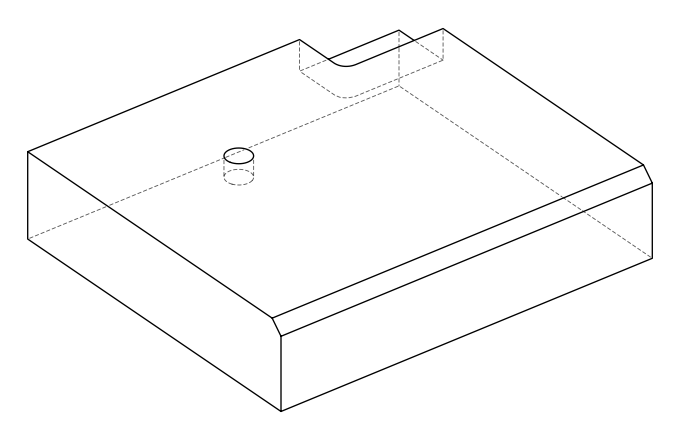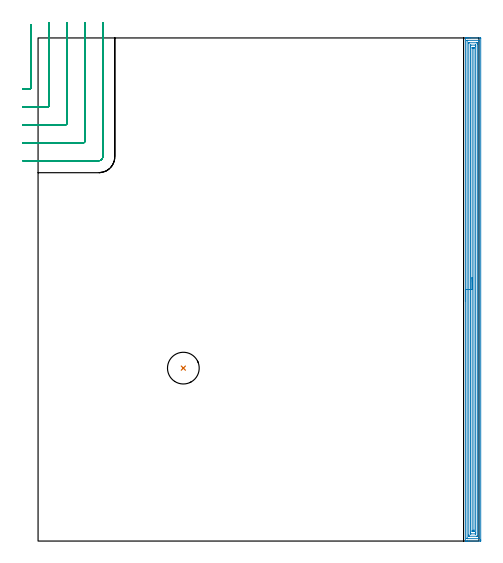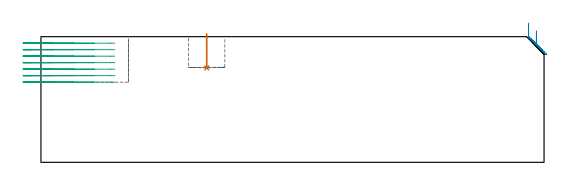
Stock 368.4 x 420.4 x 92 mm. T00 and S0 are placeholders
(PLAN: 3 operations, 2 tool changes, 26.6 min)
(1 INDEXABLE_INSERT_DRILL_BLIND_HOLE_FROM_SOLID | STEP1POCKET | NXT0302_024 | 0.1 min | 12446 mm3)
(2 AREA_MILL | FG_CHAMFER_SURFACE | UGT0205_001 | 17.06 min | 34437 mm3)
(3 MILL_CORNER_NOTCH_RECTANGULAR | CORNER_NOTCH_RECTANGULAR | UGT0201_094 | Follow Part, ap 5, ae 75% | 9.47 min | 239101 mm3)
(TOOL NXT0302_024 | Index. Insert Drill 26.5mm [880-D2650L32-03] | D26.5 PA176 FL80 Z2)
(TOOL UGT0205_001 | Chamfer Mill 20 x 3 x 45 deg. | D20 FL50 Z2)
(TOOL UGT0201_094 | End mill 20 mm | D20 FL38 Z4)
(OP 1 INDEXABLE_INSERT_DRILL_BLIND_HOLE_FROM_SOLID)
G17 G21 G94 G90
T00 M6
G54
G17 G0 G90 X121.4 Y144.5 S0 M3
G43 Z102. H1
G94 G81 G98 Z69.1 F250. R94.
G80
M5
M2
(OP 2 AREA_MILL)
G17 G21 G94 G90
T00 M6
G54
G17 G0 G90 X357.1 Y200.2 S1061 M3
G43 Z102. H0
G94 G1 Y200.238 Z101.128 F250.
Y200.352 Z100.263
Y200.541 Z99.412
Y200.803 Z98.58
Y201.137 Z97.774
Y201.54 Z97.
Y202.009 Z96.264
Y202.54 Z95.572
Y203.129 Z94.929
Y203.772 Z94.34
Y204.464 Z93.808
Y205.2 Z93.34
Y205.974 Z92.937
Y206.78 Z92.603
Y207.612 Z92.341
Y208.464 Z92.152
Y209.328 Z92.038
Y210.2 Z92.
Y420.224
X357.103 Y420.39 Z91.988
X357.159 Y420.393 Z91.933
X357.574 Y420.4 Z91.525
X357.889 Z91.21
X358.593 Z90.502
X359.837 Z89.26
X361.27 Z87.826
X369.299 Z79.799
X369.571 Y420.398 Z79.526
X369.892 Y420.39 Z79.206
X369.899 Y420.069 Z79.199
X369.9 Y0.915 Z79.2
X369.899 Y0.623 Z79.201
X369.894 Y0.027 Z79.204
X369.892 Y0.007 Z79.206
X369.299 Y0. Z79.799
X360.378 Z88.717
X358.945 Z90.151
X358.593 Z90.502
X357.574 Z91.525
X357.16 Y0.003 Z91.931
X357.115 Y0.006 Z91.976
X357.103 Y0.009 Z91.988
X357.1 Y0.176 Z92.
Y210.2
X358.514 Z90.586
Y418.068
X358.515 Y418.148 Z90.585
X358.52 Y418.306 Z90.58
X358.523 Y418.391 Z90.577
X358.543 Y418.394 Z90.557
X358.593 Y418.397 Z90.507
X359.076 Y418.4 Z90.024
X367.997 Z81.103
X368.407 Y418.397 Z80.693
X368.465 Y418.394 Z80.635
X368.476 Y418.391 Z80.624
X368.48 Y418.332 Z80.62
X368.484 Y418.227 Z80.616
X368.486 Y418.069 Z80.614
Y417.989
Y2.332
X368.485 Y2.252 Z80.615
X368.481 Y2.094 Z80.619
X368.477 Y2.009 Z80.623
X368.457 Y2.006 Z80.643
X368.407 Y2.003 Z80.693
X367.924 Y2. Z81.176
X359.003 Z90.097
X358.593 Y2.003 Z90.507
X358.536 Y2.006 Z90.564
X358.524 Y2.009 Z90.576
X358.52 Y2.068 Z90.58
X358.516 Y2.173 Z90.584
X358.514 Y2.49 Z90.586
Y210.2
X359.928 Z89.172
X359.929 Y416.202 Z89.171
X359.931 Y416.314 Z89.169
X359.933 Y416.37 Z89.167
X359.935 Y416.389 Z89.165
X359.983 Y416.392 Z89.117
X360.181 Y416.399 Z88.919
X366.425 Y416.4 Z82.675
X366.623 Y416.399 Z82.477
X366.82 Y416.398 Z82.28
X366.952 Y416.394 Z82.148
X367.053 Y416.39 Z82.047
X367.065 Y416.35 Z82.035
X367.067 Y416.202 Z82.033
X367.07 Y415.753 Z82.03
X367.071 Y415.308 Z82.029
X367.072 Y414.858 Z82.028
X367.071 Y4.198 Z82.029
X367.07 Y4.086 Z82.03
X367.067 Y4.03 Z82.033
X367.065 Y4.011 Z82.035
X367.018 Y4.008 Z82.082
X366.819 Y4.001 Z82.281
X360.378 Z88.722
X360.18 Y4.002 Z88.92
X360.048 Y4.006 Z89.052
X359.946 Y4.01 Z89.154
X359.935 Y4.027 Z89.165
X359.933 Y4.049 Z89.167
X359.931 Y4.198 Z89.169
X359.929 Y4.648 Z89.171
X359.928 Y5.092 Z89.172
Y210.2
X361.343 Z87.757
Y413.521
X361.347 Y414.337 Z87.753
X361.349 Y414.387 Z87.751
X361.394 Y414.391 Z87.706
X361.504 Y414.396 Z87.596
X361.723 Y414.399 Z87.377
X365.283 Z83.817
X365.499 Y414.397 Z83.601
X365.606 Y414.392 Z83.494
X365.65 Y414.388 Z83.45
X365.652 Y414.35 Z83.448
X365.657 Y413.594 Z83.443
Y413.521
Y6.879
X365.653 Y6.063 Z83.447
X365.651 Y6.013 Z83.449
X365.606 Y6.009 Z83.494
X365.496 Y6.004 Z83.604
X365.277 Y6.001 Z83.823
X361.717 Z87.383
X361.502 Y6.003 Z87.598
X361.394 Y6.008 Z87.706
X361.35 Y6.012 Z87.75
X361.348 Y6.05 Z87.752
X361.343 Y6.806 Z87.757
Y6.879
Y210.2
X362.757 Z86.343
X362.758 Y411.733 Z86.342
X362.759 Y412.028 Z86.341
X362.764 Y412.328 Z86.336
X362.769 Y412.391 Z86.331
X362.805 Y412.394 Z86.295
X362.888 Y412.397 Z86.212
X363.054 Y412.399 Z86.046
X363.281 Y412.4 Z85.819
X363.946 Y412.398 Z85.154
X364.176 Y412.396 Z84.924
X364.229 Y412.39 Z84.871
X364.236 Y412.376 Z84.864
X364.239 Y412.334 Z84.861
X364.242 Y411.733 Z84.858
X364.243 Y411.436 Z84.857
Y9.263
X364.242 Y8.667 Z84.858
X364.241 Y8.372 Z84.859
X364.236 Y8.072 Z84.864
X364.231 Y8.009 Z84.869
X364.195 Y8.007 Z84.905
X364.112 Y8.003 Z84.988
X363.946 Y8.001 Z85.154
X363.719 Y8. Z85.381
X363.054 Y8.002 Z86.046
X362.824 Y8.004 Z86.276
X362.771 Y8.01 Z86.329
X362.764 Y8.024 Z86.336
X362.761 Y8.066 Z86.339
X362.758 Y8.667 Z86.342
X362.757 Y8.964 Z86.343
Y210.2
Y211.072 Z86.381
Y211.937 Z86.495
Y212.788 Z86.684
Y213.62 Z86.946
Y214.426 Z87.28
Y215.2 Z87.683
Y215.936 Z88.152
Y216.628 Z88.683
Y217.271 Z89.272
Y217.86 Z89.915
Y218.392 Z90.607
Y218.86 Z91.343
Y219.263 Z92.117
Y219.597 Z92.923
Y219.859 Z93.755
Y220.048 Z94.607
Y220.162 Z95.472
Y220.2 Z96.343
G0 Z102.
M5
M2
(OP 3 MILL_CORNER_NOTCH_RECTANGULAR)
G17 G21 G94 G90
T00 M6
G54
G17 G0 G90 X-13. Y377.8 S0 M3
G43 Z102. H0
Z87.243
G94 G1 X-10. F250.
X-6.894 F500.
G3 X-5.9 Y378.794 R1.
G1 Y428.474
Y431.474 F250.
G0 Z102.
X-13. Y362.8
Z87.243
G1 X-10.
X8.106 F500.
G3 X9.1 Y363.794 R1.
G1 Y430.4
Y433.4 F250.
G0 Z102.
X-13. Y347.8
Z87.243
G1 X-10.
X23.105 F500.
G3 X24.1 Y348.795 R1.
G1 Y430.4
Y433.4 F250.
G0 Z102.
X-13. Y332.8
Z87.243
G1 X-10.
X38.105 F500.
G3 X39.1 Y333.795 R1.
G1 Y430.4
Y433.4 F250.
G0 Z102.
X-13. Y317.8
Z87.243
G1 X-10.
X50.8 F500.
G3 X54.1 Y321.1 R3.3
G1 Y430.4
Y433.4 F250.
G0 Z102.
X-13. Y377.8
Z82.486
G1 X-10.
X-6.894 F500.
G3 X-5.9 Y378.794 R1.
G1 Y428.474
Y431.474 F250.
G0 Z102.
X-13. Y362.8
Z82.486
G1 X-10.
X8.106 F500.
G3 X9.1 Y363.794 R1.
G1 Y430.4
Y433.4 F250.
G0 Z102.
X-13. Y347.8
Z82.486
G1 X-10.
X23.105 F500.
G3 X24.1 Y348.795 R1.
G1 Y430.4
Y433.4 F250.
G0 Z102.
X-13. Y332.8
Z82.486
G1 X-10.
X38.105 F500.
G3 X39.1 Y333.795 R1.
G1 Y430.4
Y433.4 F250.
G0 Z102.
X-13. Y317.8
Z82.486
G1 X-10.
X50.8 F500.
G3 X54.1 Y321.1 R3.3
G1 Y430.4
Y433.4 F250.
G0 Z102.
X-13. Y377.8
Z77.729
G1 X-10.
X-6.894 F500.
G3 X-5.9 Y378.794 R1.
G1 Y428.474
Y431.474 F250.
G0 Z102.
X-13. Y362.8
Z77.729
G1 X-10.
X8.106 F500.
G3 X9.1 Y363.794 R1.
G1 Y430.4
Y433.4 F250.
G0 Z102.
X-13. Y347.8
Z77.729
G1 X-10.
X23.105 F500.
G3 X24.1 Y348.795 R1.
G1 Y430.4
Y433.4 F250.
G0 Z102.
X-13. Y332.8
Z77.729
G1 X-10.
X38.105 F500.
G3 X39.1 Y333.795 R1.
G1 Y430.4
Y433.4 F250.
G0 Z102.
X-13. Y317.8
Z77.729
G1 X-10.
X50.8 F500.
G3 X54.1 Y321.1 R3.3
G1 Y430.4
Y433.4 F250.
G0 Z102.
X-13. Y377.8
Z72.971
G1 X-10.
X-6.894 F500.
G3 X-5.9 Y378.794 R1.
G1 Y428.474
Y431.474 F250.
G0 Z102.
X-13. Y362.8
Z72.971
G1 X-10.
X8.106 F500.
G3 X9.1 Y363.794 R1.
G1 Y430.4
Y433.4 F250.
G0 Z102.
X-13. Y347.8
Z72.971
G1 X-10.
X23.105 F500.
G3 X24.1 Y348.795 R1.
G1 Y430.4
Y433.4 F250.
G0 Z102.
X-13. Y332.8
Z72.971
G1 X-10.
X38.105 F500.
G3 X39.1 Y333.795 R1.
G1 Y430.4
Y433.4 F250.
G0 Z102.
X-13. Y317.8
Z72.971
G1 X-10.
X50.8 F500.
G3 X54.1 Y321.1 R3.3
G1 Y430.4
Y433.4 F250.
G0 Z102.
X-13. Y377.8
Z68.214
G1 X-10.
X-6.894 F500.
G3 X-5.9 Y378.794 R1.
G1 Y428.474
Y431.474 F250.
G0 Z102.
X-13. Y362.8
Z68.214
G1 X-10.
X8.106 F500.
G3 X9.1 Y363.794 R1.
G1 Y430.4
Y433.4 F250.
G0 Z102.
X-13. Y347.8
Z68.214
G1 X-10.
X23.105 F500.
G3 X24.1 Y348.795 R1.
G1 Y430.4
Y433.4 F250.
G0 Z102.
X-13. Y332.8
Z68.214
G1 X-10.
X38.105 F500.
G3 X39.1 Y333.795 R1.
G1 Y430.4
Y433.4 F250.
G0 Z102.
X-13. Y317.8
Z68.214
G1 X-10.
X50.8 F500.
G3 X54.1 Y321.1 R3.3
G1 Y430.4
Y433.4 F250.
G0 Z102.
X-13. Y377.8
Z63.457
G1 X-10.
X-6.894 F500.
G3 X-5.9 Y378.794 R1.
G1 Y428.474
Y431.474 F250.
G0 Z102.
X-13. Y362.8
Z63.457
G1 X-10.
X8.106 F500.
G3 X9.1 Y363.794 R1.
G1 Y430.4
Y433.4 F250.
G0 Z102.
X-13. Y347.8
Z63.457
G1 X-10.
X23.105 F500.
G3 X24.1 Y348.795 R1.
G1 Y430.4
Y433.4 F250.
G0 Z102.
X-13. Y332.8
Z63.457
G1 X-10.
X38.105 F500.
G3 X39.1 Y333.795 R1.
G1 Y430.4
Y433.4 F250.
G0 Z102.
X-13. Y317.8
Z63.457
G1 X-10.
X50.8 F500.
G3 X54.1 Y321.1 R3.3
G1 Y430.4
Y433.4 F250.
G0 Z102.
X-13. Y377.8
Z58.7
G1 X-10.
X-6.894 F500.
G3 X-5.9 Y378.794 R1.
G1 Y428.474
Y431.474 F250.
G0 Z102.
X-13. Y362.8
Z58.7
G1 X-10.
X8.106 F500.
G3 X9.1 Y363.794 R1.
G1 Y430.4
Y433.4 F250.
G0 Z102.
X-13. Y347.8
Z58.7
G1 X-10.
X23.105 F500.
G3 X24.1 Y348.795 R1.
G1 Y430.4
Y433.4 F250.
G0 Z102.
X-13. Y332.8
Z58.7
G1 X-10.
X38.105 F500.
G3 X39.1 Y333.795 R1.
G1 Y430.4
Y433.4 F250.
G0 Z102.
X-13. Y317.8
Z58.7
G1 X-10.
X50.8 F500.
G3 X54.1 Y321.1 R3.3
G1 Y430.4
Y433.4 F250.
G0 Z102.
M5
M2
